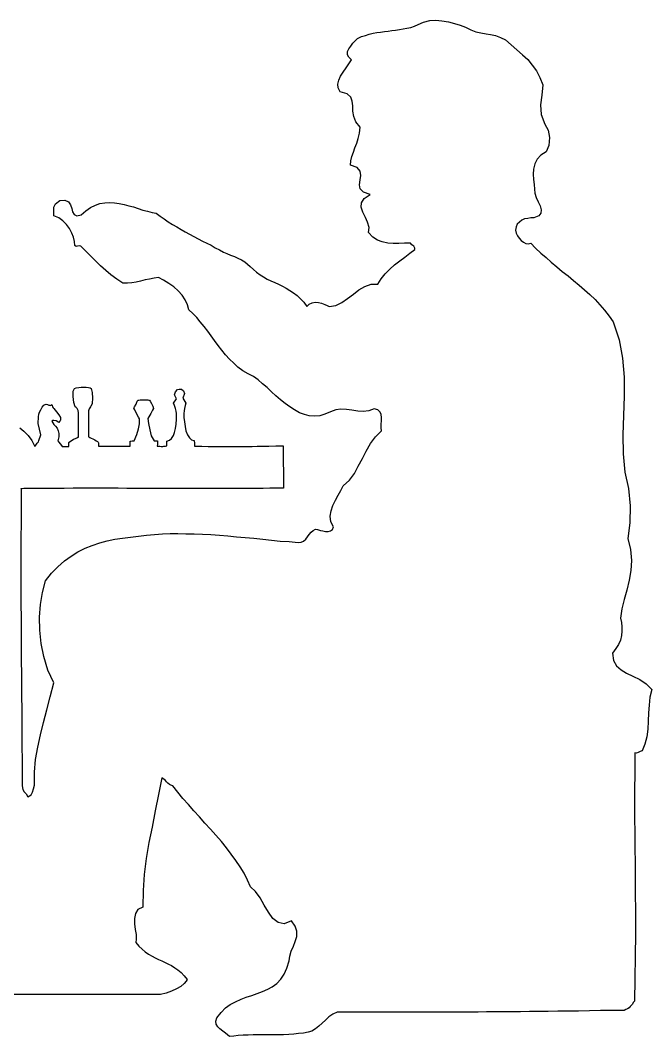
# Model space of a CAD drawing. Header units: millimetres. Extents: x -1587.42 to -1585.81, y 1770.02 to 1771.38.
# Drawn here: x -1586.64 to -1585.806, y 1770.017 to 1771.358 of the extents above; entities that cross this region are included whole.
import ezdxf

# ---------------------------------------------------------------- set-up
doc = ezdxf.new("R2010")
doc.units = ezdxf.units.MM
doc.header["$LTSCALE"] = 10
doc.layers.add('Humanos', color=2, linetype='Continuous')

msp = doc.modelspace()

# ---------------------------------------------------------------- linework, layer by layer
at = {"layer": 'Humanos'}
for p, q in [((-1586.1247, 1771.3487), (-1586.1198, 1771.3503)), ((-1586.1198, 1771.3503), (-1586.1146, 1771.3523)), ((-1586.1146, 1771.3523), (-1586.1077, 1771.3556)), ((-1586.1077, 1771.3556), (-1586.0996, 1771.3576)), ((-1586.0996, 1771.3576), (-1586.0915, 1771.358)), ((-1586.0915, 1771.358), (-1586.0834, 1771.3572)), ((-1586.0834, 1771.3572), (-1586.0749, 1771.356)), ((-1586.0749, 1771.356), (-1586.0668, 1771.3539)), ((-1586.0668, 1771.3539), (-1586.0592, 1771.3515)), ((-1586.0592, 1771.3515), (-1586.0523, 1771.3491)), ((-1586.195, 1771.3341), (-1586.1897, 1771.3366)), ((-1586.1897, 1771.3366), (-1586.1845, 1771.3382)), ((-1586.1845, 1771.3382), (-1586.1796, 1771.3398)), ((-1586.1796, 1771.3398), (-1586.1744, 1771.341)), ((-1586.1744, 1771.341), (-1586.1695, 1771.3418)), ((-1586.1695, 1771.3418), (-1586.1647, 1771.3426)), ((-1586.1647, 1771.3426), (-1586.1594, 1771.3434)), ((-1586.1594, 1771.3434), (-1586.1546, 1771.3438)), ((-1586.1546, 1771.3438), (-1586.1497, 1771.3446)), ((-1586.1497, 1771.3446), (-1586.1449, 1771.345)), ((-1586.1449, 1771.345), (-1586.1396, 1771.3459)), ((-1586.1396, 1771.3459), (-1586.1348, 1771.3467)), ((-1586.1348, 1771.3467), (-1586.1299, 1771.3475)), ((-1586.1299, 1771.3475), (-1586.1247, 1771.3487)), ((-1586.0523, 1771.3491), (-1586.0454, 1771.3455)), ((-1586.0454, 1771.3455), (-1586.0386, 1771.343)), ((-1586.0386, 1771.343), (-1586.0321, 1771.3414)), ((-1586.0321, 1771.3414), (-1586.0252, 1771.3402)), ((-1586.0252, 1771.3402), (-1586.0191, 1771.3394)), ((-1586.0191, 1771.3394), (-1586.0127, 1771.3378)), ((-1586.0127, 1771.3378), (-1586.0062, 1771.3354)), ((-1586.2063, 1771.3204), (-1586.2039, 1771.324)), ((-1586.2039, 1771.324), (-1586.2011, 1771.3277)), ((-1586.2011, 1771.3277), (-1586.1978, 1771.3309)), ((-1586.1978, 1771.3309), (-1586.195, 1771.3341)), ((-1586.0062, 1771.3354), (-1585.9997, 1771.3321)), ((-1585.9997, 1771.3321), (-1585.9921, 1771.3256)), ((-1585.9921, 1771.3256), (-1585.9844, 1771.3192)), ((-1586.2079, 1771.3168), (-1586.2063, 1771.3204)), ((-1586.2079, 1771.3127), (-1586.2079, 1771.3168)), ((-1586.2063, 1771.3095), (-1586.2079, 1771.3127)), ((-1585.9844, 1771.3192), (-1585.9771, 1771.3127)), ((-1585.9771, 1771.3127), (-1585.9702, 1771.3062)), ((-1586.2099, 1771.2953), (-1586.2063, 1771.3006)), ((-1586.2027, 1771.3058), (-1586.2063, 1771.3095)), ((-1586.2063, 1771.3006), (-1586.2027, 1771.3058)), ((-1585.9702, 1771.3062), (-1585.9642, 1771.299)), ((-1585.9642, 1771.299), (-1585.9585, 1771.2913)), ((-1586.2197, 1771.2792), (-1586.2172, 1771.2844)), ((-1586.2172, 1771.2844), (-1586.214, 1771.2897)), ((-1586.214, 1771.2897), (-1586.2099, 1771.2953)), ((-1585.9585, 1771.2913), (-1585.9541, 1771.2828)), ((-1585.9541, 1771.2828), (-1585.9504, 1771.2731)), ((-1586.2209, 1771.2739), (-1586.2197, 1771.2792)), ((-1586.2205, 1771.269), (-1586.2209, 1771.2739)), ((-1585.9504, 1771.2731), (-1585.9516, 1771.2594)), ((-1586.2176, 1771.2638), (-1586.2205, 1771.269)), ((-1586.2087, 1771.261), (-1586.2176, 1771.2638)), ((-1586.2039, 1771.2565), (-1586.2087, 1771.261)), ((-1586.2019, 1771.2513), (-1586.2039, 1771.2565)), ((-1585.9516, 1771.2594), (-1585.9532, 1771.2464)), ((-1586.2011, 1771.2452), (-1586.2019, 1771.2513)), ((-1586.2011, 1771.2383), (-1586.2011, 1771.2452)), ((-1585.9532, 1771.2464), (-1585.9524, 1771.2339)), ((-1586.1998, 1771.231), (-1586.2011, 1771.2383)), ((-1586.197, 1771.2242), (-1586.1998, 1771.231)), ((-1585.9524, 1771.2339), (-1585.9476, 1771.2209)), ((-1586.1914, 1771.2169), (-1586.197, 1771.2242)), ((-1586.1922, 1771.2092), (-1586.1914, 1771.2169)), ((-1585.9476, 1771.2209), (-1585.9431, 1771.2133)), ((-1586.1958, 1771.1959), (-1586.1938, 1771.2023)), ((-1586.1938, 1771.2023), (-1586.1922, 1771.2092)), ((-1585.9431, 1771.2133), (-1585.9415, 1771.2036)), ((-1585.9415, 1771.2036), (-1585.9423, 1771.193)), ((-1586.2003, 1771.1841), (-1586.1982, 1771.1898)), ((-1586.1982, 1771.1898), (-1586.1958, 1771.1959)), ((-1585.9423, 1771.193), (-1585.9456, 1771.1846)), ((-1586.2035, 1771.1728), (-1586.2023, 1771.1785)), ((-1586.2023, 1771.1785), (-1586.2003, 1771.1841)), ((-1585.9528, 1771.1801), (-1585.9577, 1771.1749)), ((-1585.9456, 1771.1846), (-1585.9528, 1771.1801)), ((-1586.2043, 1771.1668), (-1586.2035, 1771.1728)), ((-1586.1954, 1771.1639), (-1586.2043, 1771.1668)), ((-1586.1914, 1771.1591), (-1586.1954, 1771.1639)), ((-1585.9609, 1771.1688), (-1585.9626, 1771.1619)), ((-1585.9577, 1771.1749), (-1585.9609, 1771.1688)), ((-1586.1906, 1771.1534), (-1586.1914, 1771.1591)), ((-1586.1914, 1771.1474), (-1586.1906, 1771.1534)), ((-1585.9626, 1771.1619), (-1585.963, 1771.1551)), ((-1585.963, 1771.1551), (-1585.9626, 1771.1482)), ((-1586.1922, 1771.1409), (-1586.1914, 1771.1474)), ((-1586.1914, 1771.1356), (-1586.1922, 1771.1409)), ((-1586.1869, 1771.1312), (-1586.1914, 1771.1356)), ((-1585.9626, 1771.1482), (-1585.9617, 1771.1413)), ((-1585.9617, 1771.1413), (-1585.9613, 1771.1352)), ((-1585.9613, 1771.1352), (-1585.9609, 1771.13)), ((-1586.1897, 1771.1175), (-1586.1861, 1771.1231)), ((-1586.178, 1771.1284), (-1586.1869, 1771.1312)), ((-1586.1861, 1771.1231), (-1586.178, 1771.1284)), ((-1585.9609, 1771.13), (-1585.9589, 1771.1243)), ((-1585.9589, 1771.1243), (-1585.9565, 1771.1187)), ((-1586.5956, 1771.1114), (-1586.5936, 1771.1158)), ((-1586.5956, 1771.1061), (-1586.5956, 1771.1114)), ((-1586.5936, 1771.1158), (-1586.5879, 1771.1203)), ((-1586.5879, 1771.1203), (-1586.5811, 1771.1207)), ((-1586.5811, 1771.1207), (-1586.5766, 1771.1187)), ((-1586.5766, 1771.1187), (-1586.5738, 1771.1146)), ((-1586.5738, 1771.1146), (-1586.5722, 1771.1098)), ((-1586.5722, 1771.1098), (-1586.571, 1771.1053)), ((-1586.5536, 1771.1069), (-1586.5475, 1771.111)), ((-1586.5475, 1771.111), (-1586.541, 1771.1142)), ((-1586.541, 1771.1142), (-1586.535, 1771.1162)), ((-1586.535, 1771.1162), (-1586.5285, 1771.1175)), ((-1586.5285, 1771.1175), (-1586.522, 1771.1179)), ((-1586.522, 1771.1179), (-1586.5156, 1771.1175)), ((-1586.5156, 1771.1175), (-1586.5095, 1771.1166)), ((-1586.5095, 1771.1166), (-1586.503, 1771.115)), ((-1586.503, 1771.115), (-1586.4966, 1771.1134)), ((-1586.4966, 1771.1134), (-1586.4905, 1771.1118)), ((-1586.4905, 1771.1118), (-1586.4844, 1771.1098)), ((-1586.4844, 1771.1098), (-1586.4784, 1771.1078)), ((-1586.1901, 1771.1114), (-1586.1897, 1771.1175)), ((-1586.1877, 1771.1049), (-1586.1901, 1771.1114)), ((-1585.9565, 1771.1187), (-1585.9536, 1771.1134)), ((-1585.9536, 1771.1134), (-1585.9524, 1771.1081)), ((-1586.5956, 1771.1001), (-1586.5956, 1771.1061)), ((-1586.5891, 1771.0976), (-1586.5956, 1771.1001)), ((-1586.5839, 1771.0936), (-1586.5891, 1771.0976)), ((-1586.571, 1771.1053), (-1586.5689, 1771.1017)), ((-1586.5689, 1771.1017), (-1586.5653, 1771.1001)), ((-1586.5653, 1771.1001), (-1586.5596, 1771.1013)), ((-1586.5596, 1771.1013), (-1586.5536, 1771.1069)), ((-1586.4784, 1771.1078), (-1586.4723, 1771.1061)), ((-1586.4723, 1771.1061), (-1586.4662, 1771.1045)), ((-1586.4662, 1771.1045), (-1586.4606, 1771.1037)), ((-1586.4606, 1771.1037), (-1586.4553, 1771.0997)), ((-1586.4553, 1771.0997), (-1586.4501, 1771.096)), ((-1586.4501, 1771.096), (-1586.4448, 1771.0924)), ((-1586.1845, 1771.098), (-1586.1877, 1771.1049)), ((-1586.1817, 1771.0916), (-1586.1845, 1771.098)), ((-1585.9743, 1771.096), (-1585.9779, 1771.0944)), ((-1585.9702, 1771.0968), (-1585.9743, 1771.096)), ((-1585.9662, 1771.0976), (-1585.9702, 1771.0968)), ((-1585.9621, 1771.0976), (-1585.9662, 1771.0976)), ((-1585.9557, 1771.1001), (-1585.9621, 1771.0976)), ((-1585.9528, 1771.1037), (-1585.9557, 1771.1001)), ((-1585.9524, 1771.1081), (-1585.9528, 1771.1037)), ((-1586.579, 1771.0888), (-1586.5839, 1771.0936)), ((-1586.575, 1771.0835), (-1586.579, 1771.0888)), ((-1586.5722, 1771.0774), (-1586.575, 1771.0835)), ((-1586.4448, 1771.0924), (-1586.4392, 1771.0888)), ((-1586.4392, 1771.0888), (-1586.4335, 1771.0855)), ((-1586.4335, 1771.0855), (-1586.4278, 1771.0823)), ((-1586.4278, 1771.0823), (-1586.4222, 1771.0791)), ((-1586.1796, 1771.0847), (-1586.1817, 1771.0916)), ((-1586.1804, 1771.0782), (-1586.1796, 1771.0847)), ((-1585.9856, 1771.0855), (-1585.9864, 1771.0811)), ((-1585.984, 1771.0892), (-1585.9856, 1771.0855)), ((-1585.9811, 1771.092), (-1585.984, 1771.0892)), ((-1585.9779, 1771.0944), (-1585.9811, 1771.092)), ((-1586.5697, 1771.0718), (-1586.5722, 1771.0774)), ((-1586.5685, 1771.0661), (-1586.5697, 1771.0718)), ((-1586.4222, 1771.0791), (-1586.4165, 1771.0758)), ((-1586.4165, 1771.0758), (-1586.4109, 1771.073)), ((-1586.4109, 1771.073), (-1586.4052, 1771.0697)), ((-1586.4052, 1771.0697), (-1586.3996, 1771.0669)), ((-1586.1748, 1771.0722), (-1586.1804, 1771.0782)), ((-1586.1687, 1771.0681), (-1586.1748, 1771.0722)), ((-1585.9864, 1771.0811), (-1585.9852, 1771.0774)), ((-1585.9852, 1771.0774), (-1585.9836, 1771.0738)), ((-1585.9836, 1771.0738), (-1585.9816, 1771.0706)), ((-1585.9816, 1771.0706), (-1585.9787, 1771.0677)), ((-1586.5681, 1771.0609), (-1586.5685, 1771.0661)), ((-1586.5661, 1771.0596), (-1586.5681, 1771.0609)), ((-1586.5645, 1771.06), (-1586.5661, 1771.0596)), ((-1586.5625, 1771.0605), (-1586.5645, 1771.06)), ((-1586.56, 1771.06), (-1586.5625, 1771.0605)), ((-1586.5536, 1771.0536), (-1586.56, 1771.06)), ((-1586.3996, 1771.0669), (-1586.3939, 1771.0641)), ((-1586.3939, 1771.0641), (-1586.3882, 1771.0613)), ((-1586.3882, 1771.0613), (-1586.3826, 1771.058)), ((-1586.3826, 1771.058), (-1586.3769, 1771.0552)), ((-1586.3769, 1771.0552), (-1586.3716, 1771.0524)), ((-1586.1622, 1771.0657), (-1586.1687, 1771.0681)), ((-1586.155, 1771.0641), (-1586.1622, 1771.0657)), ((-1586.1477, 1771.0637), (-1586.155, 1771.0641)), ((-1586.1404, 1771.0637), (-1586.1477, 1771.0637)), ((-1586.1327, 1771.0641), (-1586.1404, 1771.0637)), ((-1586.1251, 1771.0641), (-1586.1327, 1771.0641)), ((-1586.1259, 1771.0507), (-1586.1194, 1771.0556)), ((-1586.123, 1771.0621), (-1586.1251, 1771.0641)), ((-1586.1206, 1771.06), (-1586.123, 1771.0621)), ((-1586.119, 1771.0576), (-1586.1206, 1771.06)), ((-1586.1194, 1771.0556), (-1586.119, 1771.0576)), ((-1585.9787, 1771.0677), (-1585.9759, 1771.0653)), ((-1585.9759, 1771.0653), (-1585.9727, 1771.0637)), ((-1585.9727, 1771.0637), (-1585.9694, 1771.0633)), ((-1585.9694, 1771.0633), (-1585.9662, 1771.0641)), ((-1585.9662, 1771.0641), (-1585.9597, 1771.0576)), ((-1585.9597, 1771.0576), (-1585.9528, 1771.0511)), ((-1586.5471, 1771.0471), (-1586.5536, 1771.0536)), ((-1586.5406, 1771.0406), (-1586.5471, 1771.0471)), ((-1586.3716, 1771.0524), (-1586.3672, 1771.0504)), ((-1586.3672, 1771.0504), (-1586.3624, 1771.0483)), ((-1586.3624, 1771.0483), (-1586.3575, 1771.0463)), ((-1586.3575, 1771.0463), (-1586.3527, 1771.0443)), ((-1586.3527, 1771.0443), (-1586.3482, 1771.0419)), ((-1586.3482, 1771.0419), (-1586.3438, 1771.0394)), ((-1586.1392, 1771.0406), (-1586.1323, 1771.0455)), ((-1586.1323, 1771.0455), (-1586.1259, 1771.0507)), ((-1585.9528, 1771.0511), (-1585.946, 1771.0451)), ((-1585.946, 1771.0451), (-1585.9391, 1771.039)), ((-1586.5342, 1771.0342), (-1586.5406, 1771.0406)), ((-1586.5273, 1771.0281), (-1586.5342, 1771.0342)), ((-1586.5204, 1771.0224), (-1586.5273, 1771.0281)), ((-1586.3438, 1771.0394), (-1586.3401, 1771.0366)), ((-1586.3401, 1771.0366), (-1586.3365, 1771.0334)), ((-1586.3365, 1771.0334), (-1586.3324, 1771.0293)), ((-1586.3324, 1771.0293), (-1586.3284, 1771.0257)), ((-1586.1582, 1771.0237), (-1586.1521, 1771.0297)), ((-1586.1521, 1771.0297), (-1586.1461, 1771.0354)), ((-1586.1461, 1771.0354), (-1586.1392, 1771.0406)), ((-1585.9391, 1771.039), (-1585.9318, 1771.033)), ((-1585.9318, 1771.033), (-1585.9245, 1771.0269)), ((-1586.5127, 1771.0168), (-1586.5204, 1771.0224)), ((-1586.5047, 1771.0115), (-1586.5127, 1771.0168)), ((-1586.4751, 1771.0156), (-1586.4812, 1771.014)), ((-1586.4695, 1771.0168), (-1586.4751, 1771.0156)), ((-1586.4634, 1771.018), (-1586.4695, 1771.0168)), ((-1586.4578, 1771.0188), (-1586.4634, 1771.018)), ((-1586.4509, 1771.0152), (-1586.4578, 1771.0188)), ((-1586.444, 1771.0111), (-1586.4509, 1771.0152)), ((-1586.3284, 1771.0257), (-1586.3236, 1771.0224)), ((-1586.3236, 1771.0224), (-1586.3191, 1771.0196)), ((-1586.3191, 1771.0196), (-1586.3142, 1771.0168)), ((-1586.3142, 1771.0168), (-1586.3094, 1771.0144)), ((-1586.1679, 1771.0099), (-1586.1635, 1771.0172)), ((-1586.1635, 1771.0172), (-1586.1582, 1771.0237)), ((-1585.9245, 1771.0269), (-1585.9169, 1771.0208)), ((-1585.9169, 1771.0208), (-1585.9096, 1771.0148)), ((-1585.9096, 1771.0148), (-1585.9023, 1771.0087)), ((-1586.4986, 1771.0115), (-1586.5047, 1771.0115)), ((-1586.4929, 1771.0119), (-1586.4986, 1771.0115)), ((-1586.4869, 1771.0127), (-1586.4929, 1771.0119)), ((-1586.4812, 1771.014), (-1586.4869, 1771.0127)), ((-1586.4375, 1771.0063), (-1586.444, 1771.0111)), ((-1586.4315, 1771.001), (-1586.4375, 1771.0063)), ((-1586.3094, 1771.0144), (-1586.3041, 1771.0123)), ((-1586.3041, 1771.0123), (-1586.2993, 1771.0099)), ((-1586.2993, 1771.0099), (-1586.294, 1771.0075)), ((-1586.294, 1771.0075), (-1586.2892, 1771.0047)), ((-1586.2892, 1771.0047), (-1586.2843, 1771.0018)), ((-1586.2843, 1771.0018), (-1586.2795, 1770.9986)), ((-1586.2003, 1770.997), (-1586.193, 1771.0026)), ((-1586.193, 1771.0026), (-1586.1853, 1771.0071)), ((-1586.1853, 1771.0071), (-1586.1768, 1771.0099)), ((-1586.1768, 1771.0099), (-1586.1679, 1771.0099)), ((-1585.9023, 1771.0087), (-1585.8954, 1771.0026)), ((-1585.8954, 1771.0026), (-1585.8882, 1770.9962)), ((-1586.4262, 1770.9954), (-1586.4315, 1771.001)), ((-1586.4222, 1770.9893), (-1586.4262, 1770.9954)), ((-1586.4194, 1770.9828), (-1586.4222, 1770.9893)), ((-1586.2795, 1770.9986), (-1586.2746, 1770.995)), ((-1586.2746, 1770.995), (-1586.2702, 1770.9905)), ((-1586.2702, 1770.9905), (-1586.2657, 1770.9861)), ((-1586.2156, 1770.9857), (-1586.2079, 1770.9909)), ((-1586.2079, 1770.9909), (-1586.2003, 1770.997)), ((-1585.8882, 1770.9962), (-1585.8813, 1770.9897)), ((-1585.8813, 1770.9897), (-1585.8748, 1770.9828)), ((-1586.4177, 1770.976), (-1586.4194, 1770.9828)), ((-1586.4125, 1770.9711), (-1586.4177, 1770.976)), ((-1586.2657, 1770.9861), (-1586.2617, 1770.9804)), ((-1586.2617, 1770.9804), (-1586.2585, 1770.9836)), ((-1586.2585, 1770.9836), (-1586.2548, 1770.9853)), ((-1586.2548, 1770.9853), (-1586.2508, 1770.9861)), ((-1586.2508, 1770.9861), (-1586.2463, 1770.9857)), ((-1586.2463, 1770.9857), (-1586.2423, 1770.9849)), ((-1586.2423, 1770.9849), (-1586.2382, 1770.9832)), ((-1586.2382, 1770.9832), (-1586.235, 1770.982)), ((-1586.235, 1770.982), (-1586.2322, 1770.9804)), ((-1586.2322, 1770.9804), (-1586.2233, 1770.982)), ((-1586.2233, 1770.982), (-1586.2156, 1770.9857)), ((-1585.8748, 1770.9828), (-1585.8688, 1770.9756)), ((-1585.8688, 1770.9756), (-1585.8627, 1770.9679)), ((-1586.4072, 1770.9659), (-1586.4125, 1770.9711)), ((-1586.4024, 1770.9602), (-1586.4072, 1770.9659)), ((-1585.8627, 1770.9679), (-1585.8574, 1770.9602)), ((-1586.3975, 1770.9541), (-1586.4024, 1770.9602)), ((-1586.3927, 1770.9481), (-1586.3975, 1770.9541)), ((-1586.3882, 1770.942), (-1586.3927, 1770.9481)), ((-1585.8574, 1770.9602), (-1585.8494, 1770.9367)), ((-1586.3838, 1770.9355), (-1586.3882, 1770.942)), ((-1586.3789, 1770.9291), (-1586.3838, 1770.9355)), ((-1585.8494, 1770.9367), (-1585.8449, 1770.9125)), ((-1586.3741, 1770.923), (-1586.3789, 1770.9291)), ((-1586.3692, 1770.9169), (-1586.3741, 1770.923)), ((-1586.364, 1770.9113), (-1586.3692, 1770.9169)), ((-1586.3583, 1770.9056), (-1586.364, 1770.9113)), ((-1585.8449, 1770.9125), (-1585.8429, 1770.8874)), ((-1586.3527, 1770.9004), (-1586.3583, 1770.9056)), ((-1586.3462, 1770.8959), (-1586.3527, 1770.9004)), ((-1586.3393, 1770.8919), (-1586.3462, 1770.8959)), ((-1586.332, 1770.8882), (-1586.3393, 1770.8919)), ((-1586.326, 1770.8838), (-1586.332, 1770.8882)), ((-1586.3203, 1770.8785), (-1586.326, 1770.8838)), ((-1585.8429, 1770.8874), (-1585.8429, 1770.8624)), ((-1586.5702, 1770.8688), (-1586.5685, 1770.8725)), ((-1586.5702, 1770.862), (-1586.5702, 1770.8688)), ((-1586.5685, 1770.8725), (-1586.5661, 1770.8733)), ((-1586.5661, 1770.8733), (-1586.5629, 1770.8737)), ((-1586.5629, 1770.8737), (-1586.5596, 1770.8741)), ((-1586.5596, 1770.8741), (-1586.556, 1770.8741)), ((-1586.556, 1770.8741), (-1586.5532, 1770.8741)), ((-1586.5532, 1770.8741), (-1586.5499, 1770.8737)), ((-1586.5499, 1770.8737), (-1586.5479, 1770.8733)), ((-1586.5479, 1770.8733), (-1586.5463, 1770.8725)), ((-1586.5463, 1770.8725), (-1586.5451, 1770.8672)), ((-1586.5451, 1770.8672), (-1586.5447, 1770.8595)), ((-1586.4363, 1770.864), (-1586.4351, 1770.868)), ((-1586.4351, 1770.868), (-1586.4327, 1770.8709)), ((-1586.4327, 1770.8709), (-1586.4303, 1770.8717)), ((-1586.4303, 1770.8717), (-1586.4274, 1770.8713)), ((-1586.4274, 1770.8713), (-1586.4246, 1770.8692)), ((-1586.4246, 1770.8692), (-1586.4234, 1770.8656)), ((-1586.3142, 1770.8737), (-1586.3203, 1770.8785)), ((-1586.3086, 1770.868), (-1586.3142, 1770.8737)), ((-1586.3025, 1770.8628), (-1586.3086, 1770.868)), ((-1586.5693, 1770.8539), (-1586.5702, 1770.862)), ((-1586.5677, 1770.8482), (-1586.5693, 1770.8539)), ((-1586.5447, 1770.8595), (-1586.5451, 1770.8527)), ((-1586.4873, 1770.8518), (-1586.4857, 1770.8555)), ((-1586.4857, 1770.8555), (-1586.4844, 1770.8571)), ((-1586.4844, 1770.8571), (-1586.4836, 1770.8571)), ((-1586.4836, 1770.8571), (-1586.482, 1770.8575)), ((-1586.482, 1770.8575), (-1586.4796, 1770.8575)), ((-1586.4796, 1770.8575), (-1586.4768, 1770.8575)), ((-1586.4768, 1770.8575), (-1586.4743, 1770.8575)), ((-1586.4743, 1770.8575), (-1586.4719, 1770.8575)), ((-1586.4719, 1770.8575), (-1586.4703, 1770.8571)), ((-1586.4703, 1770.8571), (-1586.4695, 1770.8571)), ((-1586.4695, 1770.8571), (-1586.4687, 1770.8559)), ((-1586.4687, 1770.8559), (-1586.4667, 1770.8527)), ((-1586.438, 1770.8531), (-1586.4339, 1770.8587)), ((-1586.4339, 1770.8587), (-1586.4363, 1770.864)), ((-1586.4234, 1770.8656), (-1586.4254, 1770.8595)), ((-1586.4254, 1770.8595), (-1586.4214, 1770.8531)), ((-1586.2965, 1770.8575), (-1586.3025, 1770.8628)), ((-1586.2904, 1770.8527), (-1586.2965, 1770.8575)), ((-1585.8429, 1770.8624), (-1585.8437, 1770.8369)), ((-1586.6158, 1770.8385), (-1586.6146, 1770.8413)), ((-1586.6146, 1770.8413), (-1586.613, 1770.8442)), ((-1586.613, 1770.8442), (-1586.611, 1770.8478)), ((-1586.611, 1770.8478), (-1586.609, 1770.8506)), ((-1586.609, 1770.8506), (-1586.6073, 1770.8515)), ((-1586.6073, 1770.8515), (-1586.6061, 1770.8518)), ((-1586.6061, 1770.8518), (-1586.6041, 1770.8515)), ((-1586.6041, 1770.8515), (-1586.6025, 1770.8506)), ((-1586.6025, 1770.8506), (-1586.6009, 1770.8502)), ((-1586.6009, 1770.8502), (-1586.5997, 1770.8498)), ((-1586.5997, 1770.8498), (-1586.5984, 1770.8515)), ((-1586.5984, 1770.8515), (-1586.598, 1770.8498)), ((-1586.598, 1770.8498), (-1586.5976, 1770.8482)), ((-1586.5976, 1770.8482), (-1586.5968, 1770.847)), ((-1586.5968, 1770.847), (-1586.596, 1770.8458)), ((-1586.596, 1770.8458), (-1586.5924, 1770.8417)), ((-1586.5924, 1770.8417), (-1586.5891, 1770.8377)), ((-1586.5661, 1770.8474), (-1586.5677, 1770.8482)), ((-1586.5649, 1770.8462), (-1586.5661, 1770.8474)), ((-1586.5645, 1770.845), (-1586.5649, 1770.8462)), ((-1586.5637, 1770.8434), (-1586.5645, 1770.845)), ((-1586.5633, 1770.8405), (-1586.5637, 1770.8434)), ((-1586.5633, 1770.8333), (-1586.5633, 1770.8405)), ((-1586.5491, 1770.8454), (-1586.5499, 1770.843)), ((-1586.5499, 1770.843), (-1586.5499, 1770.8377)), ((-1586.5483, 1770.847), (-1586.5491, 1770.8454)), ((-1586.5475, 1770.8482), (-1586.5483, 1770.847)), ((-1586.5471, 1770.8486), (-1586.5475, 1770.8482)), ((-1586.5451, 1770.8527), (-1586.5471, 1770.8486)), ((-1586.4901, 1770.8466), (-1586.4893, 1770.8482)), ((-1586.4889, 1770.8442), (-1586.4901, 1770.8466)), ((-1586.4893, 1770.8482), (-1586.4873, 1770.8518)), ((-1586.4865, 1770.8393), (-1586.4889, 1770.8442)), ((-1586.4655, 1770.8438), (-1586.4679, 1770.8393)), ((-1586.4667, 1770.8527), (-1586.465, 1770.849)), ((-1586.4642, 1770.8458), (-1586.4655, 1770.8438)), ((-1586.465, 1770.849), (-1586.4642, 1770.8458)), ((-1586.4363, 1770.8498), (-1586.438, 1770.8531)), ((-1586.4351, 1770.8462), (-1586.4363, 1770.8498)), ((-1586.4343, 1770.8426), (-1586.4351, 1770.8462)), ((-1586.4339, 1770.8393), (-1586.4343, 1770.8426)), ((-1586.4238, 1770.843), (-1586.4242, 1770.8393)), ((-1586.4234, 1770.8462), (-1586.4238, 1770.843)), ((-1586.4226, 1770.8498), (-1586.4234, 1770.8462)), ((-1586.4214, 1770.8531), (-1586.4226, 1770.8498)), ((-1586.2843, 1770.8482), (-1586.2904, 1770.8527)), ((-1586.2779, 1770.8442), (-1586.2843, 1770.8482)), ((-1586.2714, 1770.8405), (-1586.2779, 1770.8442)), ((-1586.2649, 1770.8381), (-1586.2714, 1770.8405)), ((-1586.2306, 1770.8417), (-1586.2379, 1770.8385)), ((-1586.2237, 1770.8442), (-1586.2306, 1770.8417)), ((-1586.2168, 1770.845), (-1586.2237, 1770.8442)), ((-1586.2095, 1770.8446), (-1586.2168, 1770.845)), ((-1586.2023, 1770.8438), (-1586.2095, 1770.8446)), ((-1586.1946, 1770.8426), (-1586.2023, 1770.8438)), ((-1586.1873, 1770.8421), (-1586.1946, 1770.8426)), ((-1586.18, 1770.843), (-1586.1873, 1770.8421)), ((-1586.1728, 1770.8454), (-1586.18, 1770.843)), ((-1586.1679, 1770.8442), (-1586.1728, 1770.8454)), ((-1586.1651, 1770.8413), (-1586.1679, 1770.8442)), ((-1586.1635, 1770.8381), (-1586.1651, 1770.8413)), ((-1586.6166, 1770.8264), (-1586.6162, 1770.8349)), ((-1586.6162, 1770.8349), (-1586.6158, 1770.8385)), ((-1586.5972, 1770.83), (-1586.5984, 1770.8292)), ((-1586.5984, 1770.8292), (-1586.5972, 1770.8272)), ((-1586.5956, 1770.8304), (-1586.5972, 1770.83)), ((-1586.5972, 1770.8272), (-1586.5956, 1770.8248)), ((-1586.5928, 1770.8296), (-1586.5956, 1770.8304)), ((-1586.5891, 1770.8276), (-1586.5928, 1770.8296)), ((-1586.5891, 1770.8377), (-1586.5871, 1770.8341)), ((-1586.5879, 1770.8292), (-1586.5891, 1770.8276)), ((-1586.5875, 1770.8304), (-1586.5879, 1770.8292)), ((-1586.5871, 1770.8308), (-1586.5875, 1770.8304)), ((-1586.5871, 1770.8341), (-1586.5871, 1770.8308)), ((-1586.5633, 1770.8223), (-1586.5633, 1770.8333)), ((-1586.5499, 1770.8377), (-1586.5499, 1770.826)), ((-1586.484, 1770.8345), (-1586.4865, 1770.8393)), ((-1586.4828, 1770.8325), (-1586.484, 1770.8345)), ((-1586.4828, 1770.8256), (-1586.4828, 1770.8325)), ((-1586.4703, 1770.8349), (-1586.4715, 1770.8329)), ((-1586.4715, 1770.8329), (-1586.4707, 1770.8264)), ((-1586.4679, 1770.8393), (-1586.4703, 1770.8349)), ((-1586.4343, 1770.8252), (-1586.4339, 1770.832)), ((-1586.4339, 1770.832), (-1586.4339, 1770.8393)), ((-1586.4242, 1770.8393), (-1586.4242, 1770.8341)), ((-1586.4242, 1770.8341), (-1586.4234, 1770.8284)), ((-1586.4234, 1770.8284), (-1586.4226, 1770.8223)), ((-1586.2585, 1770.8365), (-1586.2649, 1770.8381)), ((-1586.2516, 1770.8357), (-1586.2585, 1770.8365)), ((-1586.2447, 1770.8365), (-1586.2516, 1770.8357)), ((-1586.2379, 1770.8385), (-1586.2447, 1770.8365)), ((-1586.1631, 1770.8341), (-1586.1635, 1770.8381)), ((-1586.1635, 1770.8252), (-1586.1631, 1770.8296)), ((-1586.1631, 1770.8296), (-1586.1631, 1770.8341)), ((-1585.8437, 1770.8369), (-1585.8445, 1770.8114)), ((-1586.6409, 1770.8207), (-1586.6352, 1770.8159)), ((-1586.6352, 1770.8159), (-1586.6296, 1770.8102)), ((-1586.6146, 1770.8187), (-1586.6166, 1770.8264)), ((-1586.613, 1770.8114), (-1586.6146, 1770.8187)), ((-1586.5956, 1770.8248), (-1586.5936, 1770.8228)), ((-1586.5936, 1770.8228), (-1586.5916, 1770.8199)), ((-1586.5916, 1770.8199), (-1586.59, 1770.8167)), ((-1586.59, 1770.8167), (-1586.5891, 1770.813)), ((-1586.5633, 1770.8082), (-1586.5633, 1770.8223)), ((-1586.5499, 1770.826), (-1586.5499, 1770.8143)), ((-1586.5499, 1770.8143), (-1586.5499, 1770.809)), ((-1586.4861, 1770.8118), (-1586.484, 1770.8191)), ((-1586.484, 1770.8191), (-1586.4828, 1770.8256)), ((-1586.4707, 1770.8264), (-1586.4691, 1770.8179)), ((-1586.4691, 1770.8179), (-1586.4671, 1770.8098)), ((-1586.438, 1770.8102), (-1586.4363, 1770.8143)), ((-1586.4363, 1770.8143), (-1586.4351, 1770.8195)), ((-1586.4351, 1770.8195), (-1586.4343, 1770.8252)), ((-1586.4226, 1770.8223), (-1586.4214, 1770.8167)), ((-1586.4214, 1770.8167), (-1586.4194, 1770.8114)), ((-1586.1711, 1770.8086), (-1586.1631, 1770.8167)), ((-1586.1635, 1770.8207), (-1586.1635, 1770.8252)), ((-1586.1631, 1770.8167), (-1586.1635, 1770.8207)), ((-1586.6296, 1770.8102), (-1586.6247, 1770.8037)), ((-1586.6247, 1770.8037), (-1586.6207, 1770.7961)), ((-1586.6195, 1770.7977), (-1586.6178, 1770.8001)), ((-1586.6178, 1770.8001), (-1586.6162, 1770.8021)), ((-1586.6162, 1770.8021), (-1586.6154, 1770.8037)), ((-1586.6154, 1770.8037), (-1586.613, 1770.8114)), ((-1586.5891, 1770.8086), (-1586.5904, 1770.8033)), ((-1586.5904, 1770.8033), (-1586.5891, 1770.8017)), ((-1586.5891, 1770.813), (-1586.5891, 1770.8086)), ((-1586.5891, 1770.8017), (-1586.5875, 1770.7993)), ((-1586.5762, 1770.8013), (-1586.5754, 1770.8017)), ((-1586.5762, 1770.8005), (-1586.5762, 1770.8013)), ((-1586.5762, 1770.7989), (-1586.5762, 1770.8005)), ((-1586.5754, 1770.8017), (-1586.5738, 1770.8029)), ((-1586.5738, 1770.8029), (-1586.5718, 1770.8042)), ((-1586.5718, 1770.8042), (-1586.5697, 1770.8054)), ((-1586.5697, 1770.8054), (-1586.5673, 1770.8066)), ((-1586.5673, 1770.8066), (-1586.5653, 1770.8074)), ((-1586.5653, 1770.8074), (-1586.5641, 1770.8082)), ((-1586.5641, 1770.8082), (-1586.5633, 1770.8082)), ((-1586.5499, 1770.809), (-1586.5495, 1770.8086)), ((-1586.5495, 1770.8086), (-1586.5483, 1770.8078)), ((-1586.5483, 1770.8078), (-1586.5463, 1770.807)), ((-1586.5463, 1770.807), (-1586.5443, 1770.8058)), ((-1586.5443, 1770.8058), (-1586.5418, 1770.8046)), ((-1586.5418, 1770.8046), (-1586.5398, 1770.8033)), ((-1586.5398, 1770.8033), (-1586.5382, 1770.8025)), ((-1586.5382, 1770.8025), (-1586.5374, 1770.8017)), ((-1586.5374, 1770.8017), (-1586.537, 1770.8009)), ((-1586.537, 1770.8009), (-1586.537, 1770.7989)), ((-1586.4949, 1770.8017), (-1586.4949, 1770.8029)), ((-1586.4949, 1770.8029), (-1586.4942, 1770.8029)), ((-1586.4949, 1770.7997), (-1586.4949, 1770.8017)), ((-1586.4942, 1770.8029), (-1586.4925, 1770.8033)), ((-1586.4925, 1770.8033), (-1586.4905, 1770.8033)), ((-1586.4905, 1770.8033), (-1586.4897, 1770.8033)), ((-1586.4897, 1770.8033), (-1586.4861, 1770.8118)), ((-1586.4671, 1770.8098), (-1586.4634, 1770.8033)), ((-1586.4634, 1770.8033), (-1586.459, 1770.8033)), ((-1586.459, 1770.8033), (-1586.459, 1770.8025)), ((-1586.459, 1770.8025), (-1586.459, 1770.8009)), ((-1586.459, 1770.8009), (-1586.459, 1770.7989)), ((-1586.4464, 1770.8029), (-1586.4432, 1770.8042)), ((-1586.4464, 1770.8025), (-1586.4464, 1770.8029)), ((-1586.4464, 1770.8005), (-1586.4464, 1770.8025)), ((-1586.4464, 1770.7985), (-1586.4464, 1770.8005)), ((-1586.4432, 1770.8042), (-1586.4404, 1770.8066)), ((-1586.4404, 1770.8066), (-1586.438, 1770.8102)), ((-1586.4194, 1770.8114), (-1586.4169, 1770.8074)), ((-1586.4169, 1770.8074), (-1586.4141, 1770.8046)), ((-1586.4141, 1770.8046), (-1586.4105, 1770.8037)), ((-1586.4105, 1770.8037), (-1586.4105, 1770.8029)), ((-1586.4105, 1770.8029), (-1586.4101, 1770.8009)), ((-1586.4101, 1770.8009), (-1586.4101, 1770.7985)), ((-1586.1776, 1770.7997), (-1586.1711, 1770.8086)), ((-1585.8445, 1770.8114), (-1585.8441, 1770.7864)), ((-1586.6207, 1770.7961), (-1586.6195, 1770.7977)), ((-1586.5875, 1770.7993), (-1586.5859, 1770.7973)), ((-1586.5859, 1770.7973), (-1586.5847, 1770.7961)), ((-1586.5847, 1770.7961), (-1586.5835, 1770.7961)), ((-1586.5835, 1770.7961), (-1586.5803, 1770.7961)), ((-1586.5803, 1770.7961), (-1586.5774, 1770.7957)), ((-1586.5774, 1770.7957), (-1586.5762, 1770.7957)), ((-1586.5762, 1770.7969), (-1586.5762, 1770.7989)), ((-1586.5762, 1770.7957), (-1586.5762, 1770.7969)), ((-1586.537, 1770.7989), (-1586.537, 1770.7973)), ((-1586.537, 1770.7973), (-1586.537, 1770.7965)), ((-1586.537, 1770.7965), (-1586.5334, 1770.7965)), ((-1586.5334, 1770.7965), (-1586.5289, 1770.7965)), ((-1586.5289, 1770.7965), (-1586.5232, 1770.7965)), ((-1586.5232, 1770.7965), (-1586.5172, 1770.7965)), ((-1586.5172, 1770.7965), (-1586.5111, 1770.7965)), ((-1586.5111, 1770.7965), (-1586.5051, 1770.7965)), ((-1586.5051, 1770.7965), (-1586.4994, 1770.7965)), ((-1586.4994, 1770.7965), (-1586.4949, 1770.7965)), ((-1586.4949, 1770.7973), (-1586.4949, 1770.7997)), ((-1586.4949, 1770.7965), (-1586.4949, 1770.7973)), ((-1586.459, 1770.7989), (-1586.4594, 1770.7965)), ((-1586.4594, 1770.7965), (-1586.4582, 1770.7965)), ((-1586.4582, 1770.7965), (-1586.457, 1770.7965)), ((-1586.457, 1770.7965), (-1586.4557, 1770.7965)), ((-1586.4557, 1770.7965), (-1586.4541, 1770.7961)), ((-1586.4541, 1770.7961), (-1586.4521, 1770.7961)), ((-1586.4521, 1770.7961), (-1586.4505, 1770.7965)), ((-1586.4505, 1770.7965), (-1586.4485, 1770.7965)), ((-1586.4485, 1770.7965), (-1586.4464, 1770.7969)), ((-1586.4464, 1770.7969), (-1586.4464, 1770.7985)), ((-1586.4101, 1770.7985), (-1586.4101, 1770.7965)), ((-1586.4101, 1770.7965), (-1586.4004, 1770.7965)), ((-1586.4004, 1770.7965), (-1586.3919, 1770.7961)), ((-1586.3919, 1770.7961), (-1586.3842, 1770.7961)), ((-1586.3842, 1770.7961), (-1586.3769, 1770.7961)), ((-1586.3769, 1770.7961), (-1586.37, 1770.7961)), ((-1586.37, 1770.7961), (-1586.364, 1770.7961)), ((-1586.364, 1770.7961), (-1586.3579, 1770.7961)), ((-1586.3579, 1770.7961), (-1586.3523, 1770.7961)), ((-1586.3523, 1770.7961), (-1586.3462, 1770.7961)), ((-1586.3462, 1770.7961), (-1586.3401, 1770.7961)), ((-1586.3401, 1770.7961), (-1586.3341, 1770.7961)), ((-1586.3341, 1770.7961), (-1586.3272, 1770.7965)), ((-1586.3272, 1770.7965), (-1586.3199, 1770.7965)), ((-1586.3199, 1770.7965), (-1586.3118, 1770.7965)), ((-1586.3118, 1770.7965), (-1586.3029, 1770.7969)), ((-1586.3029, 1770.7969), (-1586.2932, 1770.7969)), ((-1586.2932, 1770.7969), (-1586.2928, 1770.7411)), ((-1586.1885, 1770.7799), (-1586.1833, 1770.7896)), ((-1586.1833, 1770.7896), (-1586.1776, 1770.7997)), ((-1586.1938, 1770.7698), (-1586.1885, 1770.7799)), ((-1585.8441, 1770.7864), (-1585.8421, 1770.7621)), ((-1586.2055, 1770.7516), (-1586.199, 1770.7601)), ((-1586.199, 1770.7601), (-1586.1938, 1770.7698)), ((-1585.8421, 1770.7621), (-1585.8372, 1770.7407)), ((-1586.2136, 1770.7439), (-1586.2055, 1770.7516)), ((-1586.6388, 1770.7407), (-1586.6393, 1770.6299)), ((-1586.6388, 1770.7399), (-1586.6388, 1770.7407)), ((-1586.6376, 1770.7399), (-1586.6388, 1770.7399)), ((-1586.6356, 1770.7403), (-1586.6376, 1770.7399)), ((-1586.634, 1770.7407), (-1586.6356, 1770.7403)), ((-1586.6207, 1770.7407), (-1586.634, 1770.7407)), ((-1586.6077, 1770.7407), (-1586.6207, 1770.7407)), ((-1586.5952, 1770.7407), (-1586.6077, 1770.7407)), ((-1586.5823, 1770.7407), (-1586.5952, 1770.7407)), ((-1586.5702, 1770.7411), (-1586.5823, 1770.7407)), ((-1586.558, 1770.7411), (-1586.5702, 1770.7411)), ((-1586.5459, 1770.7411), (-1586.558, 1770.7411)), ((-1586.5342, 1770.7411), (-1586.5459, 1770.7411)), ((-1586.5224, 1770.7411), (-1586.5342, 1770.7411)), ((-1586.5107, 1770.7411), (-1586.5224, 1770.7411)), ((-1586.4994, 1770.7407), (-1586.5107, 1770.7411)), ((-1586.4885, 1770.7407), (-1586.4994, 1770.7407)), ((-1586.4772, 1770.7407), (-1586.4885, 1770.7407)), ((-1586.4667, 1770.7407), (-1586.4772, 1770.7407)), ((-1586.4557, 1770.7407), (-1586.4667, 1770.7407)), ((-1586.4452, 1770.7407), (-1586.4557, 1770.7407)), ((-1586.4347, 1770.7407), (-1586.4452, 1770.7407)), ((-1586.4246, 1770.7407), (-1586.4347, 1770.7407)), ((-1586.4145, 1770.7407), (-1586.4246, 1770.7407)), ((-1586.4044, 1770.7407), (-1586.4145, 1770.7407)), ((-1586.3947, 1770.7407), (-1586.4044, 1770.7407)), ((-1586.3846, 1770.7407), (-1586.3947, 1770.7407)), ((-1586.3753, 1770.7407), (-1586.3846, 1770.7407)), ((-1586.3656, 1770.7407), (-1586.3753, 1770.7407)), ((-1586.3563, 1770.7407), (-1586.3656, 1770.7407)), ((-1586.347, 1770.7407), (-1586.3563, 1770.7407)), ((-1586.3377, 1770.7407), (-1586.347, 1770.7407)), ((-1586.3284, 1770.7407), (-1586.3377, 1770.7407)), ((-1586.3195, 1770.7407), (-1586.3284, 1770.7407)), ((-1586.3106, 1770.7411), (-1586.3195, 1770.7407)), ((-1586.3017, 1770.7411), (-1586.3106, 1770.7411)), ((-1586.2928, 1770.7411), (-1586.3017, 1770.7411)), ((-1586.2205, 1770.7318), (-1586.2168, 1770.7379)), ((-1586.2168, 1770.7379), (-1586.2136, 1770.7439)), ((-1585.8372, 1770.7407), (-1585.8348, 1770.7176)), ((-1586.2273, 1770.7181), (-1586.2241, 1770.7249)), ((-1586.2241, 1770.7249), (-1586.2205, 1770.7318)), ((-1586.231, 1770.7039), (-1586.2298, 1770.7112)), ((-1586.2298, 1770.7112), (-1586.2273, 1770.7181)), ((-1585.8348, 1770.7176), (-1585.8352, 1770.695)), ((-1586.2302, 1770.6966), (-1586.231, 1770.7039)), ((-1586.2265, 1770.6898), (-1586.2302, 1770.6966)), ((-1585.8352, 1770.695), (-1585.838, 1770.6744)), ((-1586.4735, 1770.6788), (-1586.463, 1770.6797)), ((-1586.463, 1770.6797), (-1586.4525, 1770.6809)), ((-1586.4525, 1770.6809), (-1586.4424, 1770.6813)), ((-1586.4424, 1770.6813), (-1586.4319, 1770.6813)), ((-1586.4319, 1770.6813), (-1586.4214, 1770.6809)), ((-1586.4214, 1770.6809), (-1586.4105, 1770.6809)), ((-1586.4105, 1770.6809), (-1586.3996, 1770.6801)), ((-1586.3996, 1770.6801), (-1586.3886, 1770.6797)), ((-1586.3886, 1770.6797), (-1586.3773, 1770.6788)), ((-1586.2609, 1770.6768), (-1586.2585, 1770.6797)), ((-1586.2585, 1770.6797), (-1586.256, 1770.6829)), ((-1586.256, 1770.6829), (-1586.2536, 1770.6853)), ((-1586.2536, 1770.6853), (-1586.2504, 1770.6869)), ((-1586.2504, 1770.6869), (-1586.2476, 1770.6865)), ((-1586.2476, 1770.6865), (-1586.2439, 1770.6853)), ((-1586.2439, 1770.6853), (-1586.2407, 1770.6845)), ((-1586.2407, 1770.6845), (-1586.237, 1770.6837)), ((-1586.237, 1770.6837), (-1586.2338, 1770.6837)), ((-1586.2338, 1770.6837), (-1586.2306, 1770.6845)), ((-1586.2306, 1770.6845), (-1586.2281, 1770.6865)), ((-1586.2281, 1770.6865), (-1586.2265, 1770.6898)), ((-1586.5451, 1770.6655), (-1586.535, 1770.6687)), ((-1586.535, 1770.6687), (-1586.5253, 1770.6716)), ((-1586.5253, 1770.6716), (-1586.5152, 1770.6736)), ((-1586.5152, 1770.6736), (-1586.5051, 1770.6752)), ((-1586.5051, 1770.6752), (-1586.4945, 1770.6764)), ((-1586.4945, 1770.6764), (-1586.484, 1770.6776)), ((-1586.484, 1770.6776), (-1586.4735, 1770.6788)), ((-1586.3773, 1770.6788), (-1586.366, 1770.678)), ((-1586.366, 1770.678), (-1586.3547, 1770.6768)), ((-1586.3547, 1770.6768), (-1586.3434, 1770.676)), ((-1586.3434, 1770.676), (-1586.3316, 1770.6748)), ((-1586.3316, 1770.6748), (-1586.3199, 1770.6736)), ((-1586.3199, 1770.6736), (-1586.3086, 1770.6724)), ((-1586.3086, 1770.6724), (-1586.2969, 1770.6712)), ((-1586.2969, 1770.6712), (-1586.2851, 1770.6704)), ((-1586.2851, 1770.6704), (-1586.2734, 1770.6691)), ((-1586.2734, 1770.6691), (-1586.2694, 1770.6695)), ((-1586.2694, 1770.6695), (-1586.2661, 1770.6712)), ((-1586.2661, 1770.6712), (-1586.2633, 1770.6736)), ((-1586.2633, 1770.6736), (-1586.2609, 1770.6768)), ((-1585.838, 1770.6744), (-1585.8344, 1770.6599)), ((-1586.573, 1770.6514), (-1586.5641, 1770.657)), ((-1586.5641, 1770.657), (-1586.5544, 1770.6619)), ((-1586.5544, 1770.6619), (-1586.5451, 1770.6655)), ((-1585.8344, 1770.6599), (-1585.8332, 1770.6457)), ((-1586.5904, 1770.6372), (-1586.5819, 1770.6449)), ((-1586.5819, 1770.6449), (-1586.573, 1770.6514)), ((-1585.8332, 1770.6457), (-1585.834, 1770.6324)), ((-1586.6393, 1770.6299), (-1586.6388, 1770.5281)), ((-1586.6069, 1770.6186), (-1586.5989, 1770.6287)), ((-1586.5989, 1770.6287), (-1586.5904, 1770.6372)), ((-1585.834, 1770.6324), (-1585.8364, 1770.6194)), ((-1586.6106, 1770.6032), (-1586.6069, 1770.6186)), ((-1585.8364, 1770.6194), (-1585.8392, 1770.6065)), ((-1586.6134, 1770.5875), (-1586.6106, 1770.6032)), ((-1585.8392, 1770.6065), (-1585.8429, 1770.594)), ((-1586.6146, 1770.5709), (-1586.6134, 1770.5875)), ((-1585.8429, 1770.594), (-1585.8457, 1770.5818)), ((-1585.8457, 1770.5818), (-1585.8477, 1770.5693)), ((-1586.6142, 1770.5535), (-1586.6146, 1770.5709)), ((-1585.8477, 1770.5693), (-1585.8465, 1770.5636)), ((-1585.8465, 1770.5636), (-1585.8461, 1770.558)), ((-1586.6126, 1770.5361), (-1586.6142, 1770.5535)), ((-1585.8465, 1770.5467), (-1585.8477, 1770.5406)), ((-1585.8457, 1770.5523), (-1585.8465, 1770.5467)), ((-1585.8461, 1770.558), (-1585.8457, 1770.5523)), ((-1586.609, 1770.5188), (-1586.6126, 1770.5361)), ((-1585.8502, 1770.5349), (-1585.8538, 1770.5293)), ((-1585.8477, 1770.5406), (-1585.8502, 1770.5349)), ((-1586.6388, 1770.5281), (-1586.6381, 1770.4347)), ((-1586.6037, 1770.501), (-1586.609, 1770.5188)), ((-1585.8538, 1770.5293), (-1585.8583, 1770.5232)), ((-1585.8583, 1770.5232), (-1585.857, 1770.5135)), ((-1585.857, 1770.5135), (-1585.853, 1770.5066)), ((-1585.853, 1770.5066), (-1585.8469, 1770.5014)), ((-1586.596, 1770.484), (-1586.6037, 1770.501)), ((-1585.8469, 1770.5014), (-1585.8397, 1770.4969)), ((-1585.8397, 1770.4969), (-1585.8312, 1770.4929)), ((-1585.8312, 1770.4929), (-1585.8223, 1770.4884)), ((-1586.6005, 1770.4658), (-1586.596, 1770.484)), ((-1585.8223, 1770.4884), (-1585.8138, 1770.4828)), ((-1585.8138, 1770.4828), (-1585.8065, 1770.4755)), ((-1586.6049, 1770.4484), (-1586.6005, 1770.4658)), ((-1585.8089, 1770.4654), (-1585.8097, 1770.4549)), ((-1585.8065, 1770.4755), (-1585.8089, 1770.4654)), ((-1585.8097, 1770.4549), (-1585.8105, 1770.4444)), ((-1586.6094, 1770.4318), (-1586.6049, 1770.4484)), ((-1585.8105, 1770.4444), (-1585.811, 1770.4335)), ((-1586.6381, 1770.4347), (-1586.6376, 1770.3482)), ((-1586.6134, 1770.4157), (-1586.6094, 1770.4318)), ((-1585.811, 1770.4335), (-1585.8118, 1770.4229)), ((-1586.617, 1770.3995), (-1586.6134, 1770.4157)), ((-1585.813, 1770.4128), (-1585.8154, 1770.4031)), ((-1585.8118, 1770.4229), (-1585.813, 1770.4128)), ((-1586.6199, 1770.3829), (-1586.617, 1770.3995)), ((-1585.8154, 1770.4031), (-1585.819, 1770.3947)), ((-1585.8287, 1770.3918), (-1585.8291, 1770.3158)), ((-1585.8267, 1770.3914), (-1585.8287, 1770.3918)), ((-1585.8243, 1770.3922), (-1585.8267, 1770.3914)), ((-1585.8219, 1770.3934), (-1585.8243, 1770.3922)), ((-1585.819, 1770.3947), (-1585.8219, 1770.3934)), ((-1586.6215, 1770.3664), (-1586.6199, 1770.3829)), ((-1586.6215, 1770.349), (-1586.6215, 1770.3664)), ((-1586.4533, 1770.3587), (-1586.4578, 1770.3368)), ((-1586.4517, 1770.3579), (-1586.4533, 1770.3587)), ((-1586.4501, 1770.3567), (-1586.4517, 1770.3579)), ((-1586.6376, 1770.3482), (-1586.6368, 1770.3433)), ((-1586.6239, 1770.3401), (-1586.6227, 1770.3445)), ((-1586.6227, 1770.3445), (-1586.6215, 1770.349)), ((-1586.4485, 1770.3554), (-1586.4501, 1770.3567)), ((-1586.4469, 1770.3534), (-1586.4485, 1770.3554)), ((-1586.4452, 1770.3518), (-1586.4469, 1770.3534)), ((-1586.4432, 1770.3502), (-1586.4452, 1770.3518)), ((-1586.4412, 1770.349), (-1586.4432, 1770.3502)), ((-1586.4388, 1770.3482), (-1586.4412, 1770.349)), ((-1586.4323, 1770.3401), (-1586.4388, 1770.3482)), ((-1586.6368, 1770.3433), (-1586.6348, 1770.3405)), ((-1586.6348, 1770.3405), (-1586.6324, 1770.3377)), ((-1586.6324, 1770.3377), (-1586.63, 1770.3336)), ((-1586.63, 1770.3336), (-1586.6259, 1770.3364)), ((-1586.6259, 1770.3364), (-1586.6239, 1770.3401)), ((-1586.4578, 1770.3368), (-1586.4622, 1770.3154)), ((-1586.4254, 1770.3316), (-1586.4323, 1770.3401)), ((-1586.4182, 1770.3235), (-1586.4254, 1770.3316)), ((-1586.4109, 1770.3154), (-1586.4182, 1770.3235)), ((-1586.4622, 1770.3154), (-1586.4662, 1770.294)), ((-1586.4036, 1770.3073), (-1586.4109, 1770.3154)), ((-1586.3963, 1770.2993), (-1586.4036, 1770.3073)), ((-1585.8291, 1770.3158), (-1585.8283, 1770.2366)), ((-1586.4662, 1770.294), (-1586.4703, 1770.2734)), ((-1586.389, 1770.2912), (-1586.3963, 1770.2993)), ((-1586.3818, 1770.2831), (-1586.389, 1770.2912)), ((-1586.3745, 1770.275), (-1586.3818, 1770.2831)), ((-1586.4703, 1770.2734), (-1586.4739, 1770.2524)), ((-1586.368, 1770.2665), (-1586.3745, 1770.275)), ((-1586.3615, 1770.2584), (-1586.368, 1770.2665)), ((-1586.4739, 1770.2524), (-1586.4764, 1770.2313)), ((-1586.3555, 1770.2499), (-1586.3615, 1770.2584)), ((-1586.3498, 1770.2414), (-1586.3555, 1770.2499)), ((-1586.3446, 1770.233), (-1586.3498, 1770.2414)), ((-1586.4764, 1770.2313), (-1586.478, 1770.2103)), ((-1586.3401, 1770.2241), (-1586.3446, 1770.233)), ((-1586.3361, 1770.2152), (-1586.3401, 1770.2241)), ((-1585.8283, 1770.2366), (-1585.8279, 1770.1533)), ((-1586.478, 1770.2103), (-1586.4784, 1770.1885)), ((-1586.3296, 1770.2091), (-1586.3361, 1770.2152)), ((-1586.3236, 1770.2006), (-1586.3296, 1770.2091)), ((-1586.3183, 1770.1909), (-1586.3236, 1770.2006)), ((-1586.4848, 1770.1852), (-1586.4881, 1770.18)), ((-1586.4784, 1770.1885), (-1586.4848, 1770.1852)), ((-1586.3126, 1770.1816), (-1586.3183, 1770.1909)), ((-1586.4881, 1770.18), (-1586.4893, 1770.1735)), ((-1586.4893, 1770.1735), (-1586.4893, 1770.1662)), ((-1586.3066, 1770.1735), (-1586.3126, 1770.1816)), ((-1586.2997, 1770.1679), (-1586.3066, 1770.1735)), ((-1586.2819, 1770.1703), (-1586.2916, 1770.1662)), ((-1586.2771, 1770.1634), (-1586.2819, 1770.1703)), ((-1586.4893, 1770.1662), (-1586.4885, 1770.159)), ((-1586.4885, 1770.159), (-1586.4873, 1770.1521)), ((-1586.2916, 1770.1662), (-1586.2997, 1770.1679)), ((-1586.275, 1770.1565), (-1586.2771, 1770.1634)), ((-1586.4869, 1770.146), (-1586.4877, 1770.1416)), ((-1586.4873, 1770.1521), (-1586.4869, 1770.146)), ((-1586.2771, 1770.1432), (-1586.275, 1770.1497)), ((-1586.275, 1770.1497), (-1586.275, 1770.1565)), ((-1585.8279, 1770.1533), (-1585.8291, 1770.0644)), ((-1586.4877, 1770.1416), (-1586.4836, 1770.1367)), ((-1586.4836, 1770.1367), (-1586.4792, 1770.1327)), ((-1586.4792, 1770.1327), (-1586.4751, 1770.1295)), ((-1586.2843, 1770.1238), (-1586.2823, 1770.1303)), ((-1586.2823, 1770.1303), (-1586.2795, 1770.1367)), ((-1586.2795, 1770.1367), (-1586.2771, 1770.1432)), ((-1586.4751, 1770.1295), (-1586.4707, 1770.1262)), ((-1586.4707, 1770.1262), (-1586.4662, 1770.1238)), ((-1586.4662, 1770.1238), (-1586.4622, 1770.1214)), ((-1586.4622, 1770.1214), (-1586.4578, 1770.1193)), ((-1586.4578, 1770.1193), (-1586.4533, 1770.1173)), ((-1586.4533, 1770.1173), (-1586.4489, 1770.1153)), ((-1586.288, 1770.108), (-1586.2851, 1770.1177)), ((-1586.2851, 1770.1177), (-1586.2843, 1770.1238)), ((-1586.4489, 1770.1153), (-1586.4444, 1770.1133)), ((-1586.4444, 1770.1133), (-1586.4404, 1770.1113)), ((-1586.4404, 1770.1113), (-1586.4359, 1770.1084)), ((-1586.4359, 1770.1084), (-1586.4319, 1770.1056)), ((-1586.4319, 1770.1056), (-1586.4278, 1770.102)), ((-1586.2916, 1770.1), (-1586.288, 1770.108)), ((-1586.4278, 1770.102), (-1586.4238, 1770.0979)), ((-1586.4238, 1770.0979), (-1586.4198, 1770.0931)), ((-1586.421, 1770.0906), (-1586.4238, 1770.0874)), ((-1586.4198, 1770.0931), (-1586.421, 1770.0906)), ((-1586.3013, 1770.0878), (-1586.2961, 1770.0935)), ((-1586.2961, 1770.0935), (-1586.2916, 1770.1)), ((-1586.4404, 1770.0773), (-1586.4477, 1770.0749)), ((-1586.4339, 1770.0805), (-1586.4404, 1770.0773)), ((-1586.4283, 1770.0838), (-1586.4339, 1770.0805)), ((-1586.4238, 1770.0874), (-1586.4283, 1770.0838)), ((-1586.3272, 1770.0745), (-1586.3203, 1770.0769)), ((-1586.3203, 1770.0769), (-1586.3134, 1770.0801)), ((-1586.3134, 1770.0801), (-1586.3074, 1770.0834)), ((-1586.3074, 1770.0834), (-1586.3013, 1770.0878)), ((-1586.6393, 1770.0729), (-1586.6502, 1770.0729)), ((-1586.6279, 1770.0729), (-1586.6393, 1770.0729)), ((-1586.6166, 1770.0729), (-1586.6279, 1770.0729)), ((-1586.6053, 1770.0729), (-1586.6166, 1770.0729)), ((-1586.5936, 1770.0729), (-1586.6053, 1770.0729)), ((-1586.5819, 1770.0729), (-1586.5936, 1770.0729)), ((-1586.5697, 1770.0729), (-1586.5819, 1770.0729)), ((-1586.5576, 1770.0729), (-1586.5697, 1770.0729)), ((-1586.5451, 1770.0729), (-1586.5576, 1770.0729)), ((-1586.5321, 1770.0729), (-1586.5451, 1770.0729)), ((-1586.5188, 1770.0729), (-1586.5321, 1770.0729)), ((-1586.5051, 1770.0729), (-1586.5188, 1770.0729)), ((-1586.4913, 1770.0729), (-1586.5051, 1770.0729)), ((-1586.4768, 1770.0729), (-1586.4913, 1770.0729)), ((-1586.4618, 1770.0729), (-1586.4768, 1770.0729)), ((-1586.4549, 1770.0733), (-1586.4618, 1770.0729)), ((-1586.4477, 1770.0749), (-1586.4549, 1770.0733)), ((-1586.3628, 1770.0599), (-1586.3559, 1770.0636)), ((-1586.3559, 1770.0636), (-1586.3486, 1770.0668)), ((-1586.3486, 1770.0668), (-1586.3417, 1770.0696)), ((-1586.3417, 1770.0696), (-1586.3345, 1770.072)), ((-1586.3345, 1770.072), (-1586.3272, 1770.0745)), ((-1585.8291, 1770.0644), (-1585.8308, 1770.0624)), ((-1586.3749, 1770.0494), (-1586.3692, 1770.0555)), ((-1586.3692, 1770.0555), (-1586.3628, 1770.0599)), ((-1586.2217, 1770.0498), (-1586.2273, 1770.047)), ((-1586.2092, 1770.0498), (-1586.2217, 1770.0498)), ((-1586.197, 1770.0498), (-1586.2092, 1770.0498)), ((-1586.1853, 1770.0498), (-1586.197, 1770.0498)), ((-1586.174, 1770.0498), (-1586.1853, 1770.0498)), ((-1586.1626, 1770.0498), (-1586.174, 1770.0498)), ((-1586.1513, 1770.0498), (-1586.1626, 1770.0498)), ((-1586.1404, 1770.0498), (-1586.1513, 1770.0498)), ((-1586.1299, 1770.0498), (-1586.1404, 1770.0498)), ((-1586.1194, 1770.0498), (-1586.1299, 1770.0498)), ((-1586.1089, 1770.0498), (-1586.1194, 1770.0498)), ((-1586.0984, 1770.0498), (-1586.1089, 1770.0498)), ((-1586.0879, 1770.0498), (-1586.0984, 1770.0498)), ((-1586.0778, 1770.0498), (-1586.0879, 1770.0498)), ((-1586.0673, 1770.0498), (-1586.0778, 1770.0498)), ((-1586.0567, 1770.0498), (-1586.0673, 1770.0498)), ((-1586.0462, 1770.0498), (-1586.0567, 1770.0498)), ((-1586.0357, 1770.0498), (-1586.0462, 1770.0498)), ((-1586.0248, 1770.0502), (-1586.0357, 1770.0498)), ((-1586.0139, 1770.0502), (-1586.0248, 1770.0502)), ((-1586.0026, 1770.0502), (-1586.0139, 1770.0502)), ((-1585.9913, 1770.0502), (-1586.0026, 1770.0502)), ((-1585.9799, 1770.0502), (-1585.9913, 1770.0502)), ((-1585.9678, 1770.0506), (-1585.9799, 1770.0502)), ((-1585.9557, 1770.0506), (-1585.9678, 1770.0506)), ((-1585.9431, 1770.0506), (-1585.9557, 1770.0506)), ((-1585.9302, 1770.051), (-1585.9431, 1770.0506)), ((-1585.9169, 1770.051), (-1585.9302, 1770.051)), ((-1585.9031, 1770.051), (-1585.9169, 1770.051)), ((-1585.8886, 1770.0514), (-1585.9031, 1770.051)), ((-1585.874, 1770.0518), (-1585.8886, 1770.0514)), ((-1585.8587, 1770.0518), (-1585.874, 1770.0518)), ((-1585.8429, 1770.0522), (-1585.8587, 1770.0518)), ((-1585.8405, 1770.0531), (-1585.8429, 1770.0522)), ((-1585.8384, 1770.0543), (-1585.8405, 1770.0531)), ((-1585.8364, 1770.0555), (-1585.8384, 1770.0543)), ((-1585.8348, 1770.0571), (-1585.8364, 1770.0555)), ((-1585.8336, 1770.0587), (-1585.8348, 1770.0571)), ((-1585.832, 1770.0603), (-1585.8336, 1770.0587)), ((-1585.8308, 1770.0624), (-1585.832, 1770.0603)), ((-1586.3818, 1770.0381), (-1586.3805, 1770.0425)), ((-1586.3814, 1770.0341), (-1586.3818, 1770.0381)), ((-1586.3805, 1770.0425), (-1586.3749, 1770.0494)), ((-1586.237, 1770.0393), (-1586.2415, 1770.0353)), ((-1586.2326, 1770.0438), (-1586.237, 1770.0393)), ((-1586.2273, 1770.047), (-1586.2326, 1770.0438)), ((-1586.3793, 1770.0304), (-1586.3814, 1770.0341)), ((-1586.3765, 1770.0276), (-1586.3793, 1770.0304)), ((-1586.3729, 1770.0248), (-1586.3765, 1770.0276)), ((-1586.3692, 1770.0223), (-1586.3729, 1770.0248)), ((-1586.2601, 1770.0235), (-1586.2661, 1770.0223)), ((-1586.2552, 1770.0248), (-1586.2601, 1770.0235)), ((-1586.2504, 1770.0276), (-1586.2552, 1770.0248)), ((-1586.2459, 1770.0312), (-1586.2504, 1770.0276)), ((-1586.2415, 1770.0353), (-1586.2459, 1770.0312)), ((-1586.3664, 1770.0199), (-1586.3692, 1770.0223)), ((-1586.364, 1770.0175), (-1586.3664, 1770.0199)), ((-1586.3583, 1770.0183), (-1586.364, 1770.0175)), ((-1586.3523, 1770.0191), (-1586.3583, 1770.0183)), ((-1586.3458, 1770.0195), (-1586.3523, 1770.0191)), ((-1586.3393, 1770.0195), (-1586.3458, 1770.0195)), ((-1586.3328, 1770.0199), (-1586.3393, 1770.0195)), ((-1586.3264, 1770.0199), (-1586.3328, 1770.0199)), ((-1586.3195, 1770.0199), (-1586.3264, 1770.0199)), ((-1586.3126, 1770.0199), (-1586.3195, 1770.0199)), ((-1586.3058, 1770.0199), (-1586.3126, 1770.0199)), ((-1586.2989, 1770.0199), (-1586.3058, 1770.0199)), ((-1586.2924, 1770.0199), (-1586.2989, 1770.0199)), ((-1586.2855, 1770.0203), (-1586.2924, 1770.0199)), ((-1586.2791, 1770.0207), (-1586.2855, 1770.0203)), ((-1586.2726, 1770.0215), (-1586.2791, 1770.0207)), ((-1586.2661, 1770.0223), (-1586.2726, 1770.0215))]:
    msp.add_line(p, q, dxfattribs=at)

doc.saveas('drawing.dxf')
